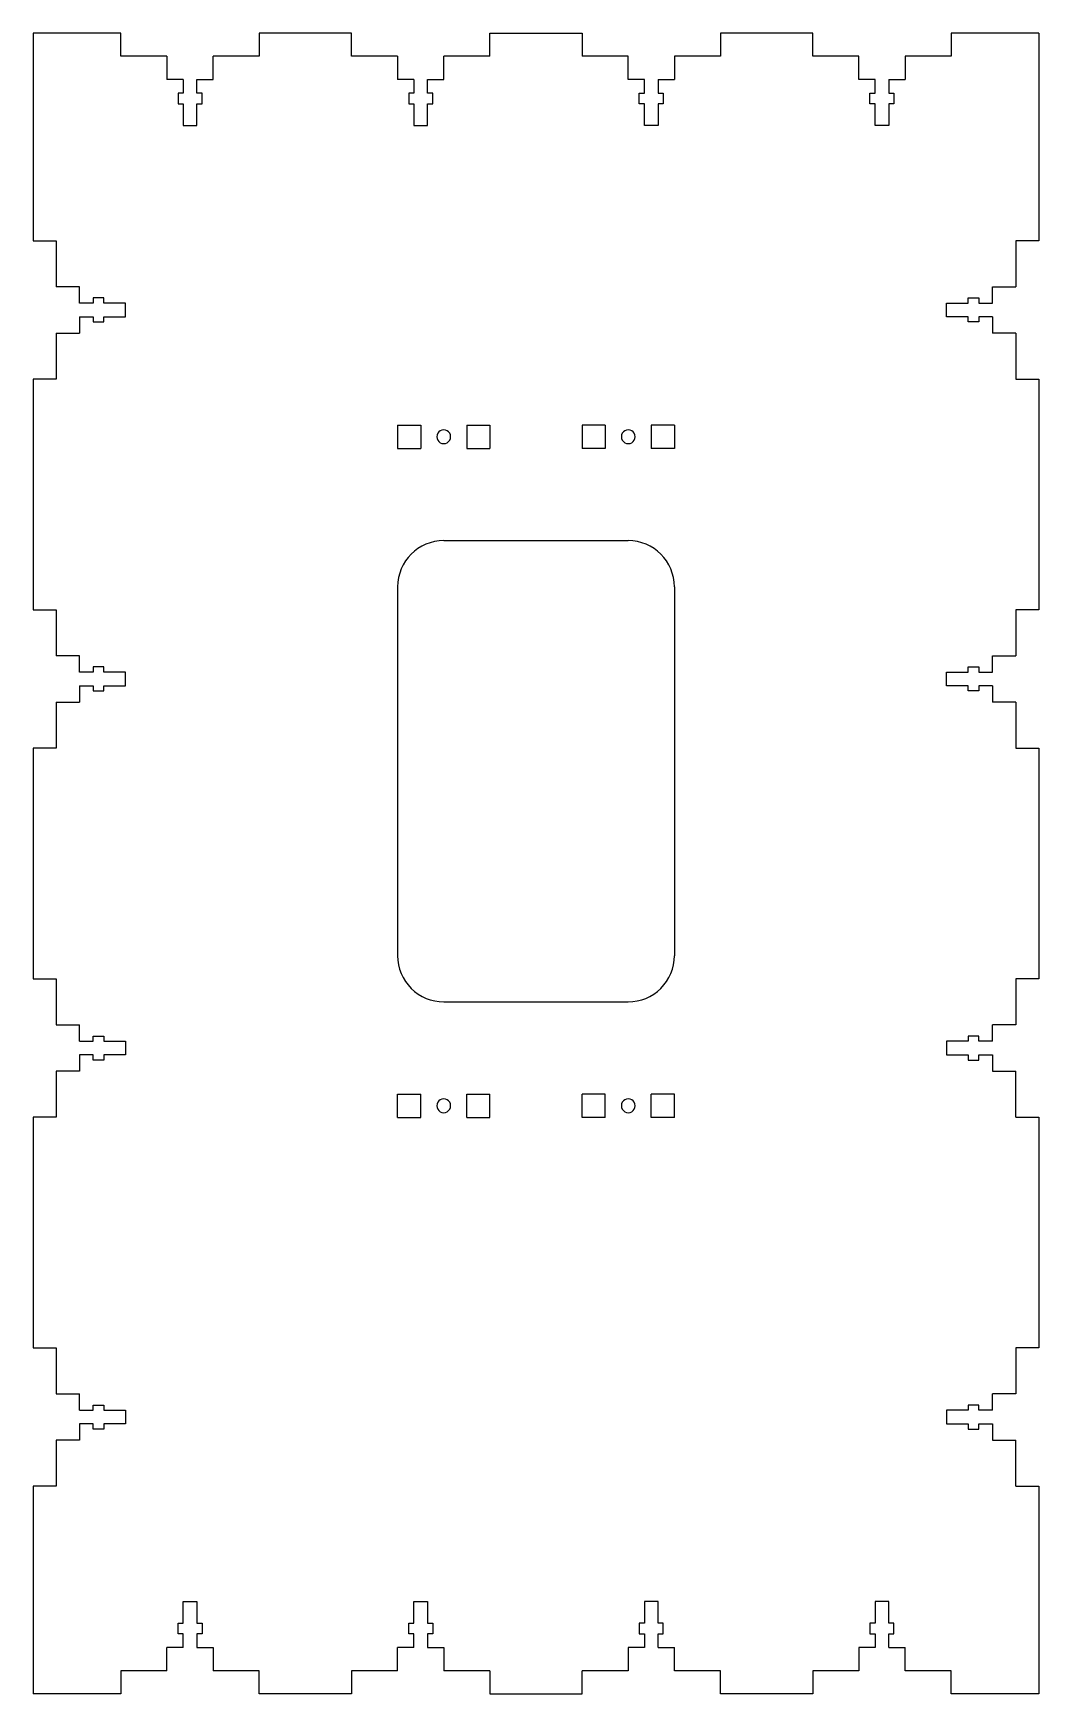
# Model space of a CAD drawing. Extents: x 0 to 218, y 0 to 360.
import ezdxf

# ---------------------------------------------------------------- set-up
doc = ezdxf.new("R2010")
doc.units = 0
doc.layers.get('0').update_dxf_attribs({"linetype": 'CONTINUOUS'})

msp = doc.modelspace()

# ---------------------------------------------------------------- linework, layer by layer
at = {"color": 1}
for points in [[(29.120756, 355.120747), (19.120758, 355.120747), (19.120758, 360.120748), (0.120758, 360.120748), (0.120758, 315.120748), (5.120756, 315.120748), (5.120756, 305.120746)], [(79.120757, 355.120747), (69.120758, 355.120747), (69.120758, 360.120748), (49.120758, 360.120748), (49.120758, 355.120747), (39.120757, 355.120747)], [(99.120757, 360.120748), (119.120758, 360.120748)], [(99.120757, 355.120747), (99.120757, 360.120748)], [(119.120758, 360.120748), (119.120758, 355.120747)], [(185.620758, 350.120746), (185.620758, 347.120747), (186.720758, 347.120747), (186.720758, 344.820745), (185.620758, 344.820745), (185.620758, 340.120745), (182.620759, 340.120745), (182.620759, 344.820745), (181.520756, 344.820745), (181.520756, 347.120747), (182.620759, 347.120747), (182.620759, 350.120746), (179.120758, 350.120746), (179.120758, 355.120747), (169.120756, 355.120747), (169.120756, 360.120748), (149.120757, 360.120748), (149.120757, 355.120747), (139.120758, 355.120747), (139.120758, 350.120746)], [(218.120756, 360.120748), (199.120757, 360.120748), (199.120757, 355.120747), (189.120759, 355.120747), (189.120759, 350.120746)], [(218.120756, 360.120748), (218.120756, 315.120748)], [(29.120756, 355.120747), (29.120756, 350.120746)], [(39.120757, 350.120746), (39.120757, 355.120747)], [(79.120757, 355.120747), (79.120757, 350.120746)], [(99.120757, 355.120747), (89.120757, 355.120747)], [(89.120757, 350.120746), (89.120757, 355.120747)], [(135.620757, 350.120746), (135.620757, 347.120747), (136.720757, 347.120747), (136.720757, 344.820745), (135.620757, 344.820745), (135.620757, 340.120745), (132.620758, 340.120745), (132.620758, 344.820745), (131.520757, 344.820745), (131.520757, 347.120747), (132.620758, 347.120747), (132.620758, 350.120746), (129.120757, 350.120746), (129.120757, 355.120747), (119.120758, 355.120747)], [(32.620757, 350.120746), (29.120756, 350.120746)], [(32.620757, 350.120746), (32.620757, 347.120747)], [(35.620756, 350.120746), (39.120757, 350.120746)], [(35.620756, 347.120747), (35.620756, 350.120746)], [(82.620758, 350.120746), (79.120757, 350.120746)], [(82.620758, 350.120746), (82.620758, 347.120747)], [(85.620757, 350.120746), (89.120757, 350.120746)], [(85.620757, 347.120747), (85.620757, 350.120746)], [(135.620757, 350.120746), (139.120758, 350.120746)], [(185.620758, 350.120746), (189.120759, 350.120746)], [(31.520757, 347.120747), (31.520757, 344.820745)], [(32.620757, 347.120747), (31.520757, 347.120747)], [(36.720759, 347.120747), (35.620756, 347.120747)], [(36.720759, 344.820745), (36.720759, 347.120747)], [(81.520758, 347.120747), (81.520758, 344.820745)], [(82.620758, 347.120747), (81.520758, 347.120747)], [(86.720758, 347.120747), (85.620757, 347.120747)], [(86.720758, 344.820745), (86.720758, 347.120747)], [(31.520757, 344.820745), (32.620757, 344.820745)], [(32.620757, 344.820745), (32.620757, 340.120745)], [(35.620756, 344.820745), (36.720759, 344.820745)], [(35.620756, 340.120745), (35.620756, 344.820745)], [(81.520758, 344.820745), (82.620758, 344.820745)], [(82.620758, 344.820745), (82.620758, 340.120745)], [(85.620757, 344.820745), (86.720758, 344.820745)], [(85.620757, 340.120745), (85.620757, 344.820745)], [(32.620757, 340.120745), (35.620756, 340.120745)], [(82.620758, 340.120745), (85.620757, 340.120745)], [(213.120758, 315.120748), (213.120758, 305.120746)], [(218.120756, 315.120748), (213.120758, 315.120748)], [(10.120757, 305.120746), (5.120756, 305.120746)], [(10.120757, 301.620745), (10.120757, 305.120746)], [(13.120756, 302.720745), (13.120756, 301.620745)], [(15.420758, 302.720745), (13.120756, 302.720745)], [(15.420758, 301.620745), (15.420758, 302.720745)], [(208.120758, 298.620746), (205.120759, 298.620746), (205.120759, 297.520746), (202.820757, 297.520746), (202.820757, 298.620746), (198.120757, 298.620746), (198.120757, 301.620745), (202.820757, 301.620745), (202.820757, 302.720745), (205.120759, 302.720745), (205.120759, 301.620745), (208.120758, 301.620745), (208.120758, 305.120746), (213.120758, 305.120746)], [(13.120756, 301.620745), (10.120757, 301.620745)], [(20.120758, 301.620745), (15.420758, 301.620745)], [(20.120758, 298.620746), (20.120758, 301.620745)], [(10.120757, 298.620746), (13.120756, 298.620746)], [(10.120757, 298.620746), (10.120757, 295.120745)], [(13.120756, 298.620746), (13.120756, 297.520746)], [(13.120756, 297.520746), (15.420758, 297.520746)], [(15.420758, 298.620746), (20.120758, 298.620746)], [(15.420758, 297.520746), (15.420758, 298.620746)], [(208.120758, 298.620746), (208.120758, 295.120745)], [(5.120756, 295.120745), (5.120756, 285.120747), (0.120758, 285.120747), (0.120758, 235.120746), (5.120756, 235.120746), (5.120756, 225.120745)], [(5.120756, 295.120745), (10.120757, 295.120745)], [(213.120758, 295.120745), (208.120758, 295.120745)], [(213.120758, 295.120745), (213.120758, 285.120747)], [(213.120758, 285.120747), (218.120756, 285.120747)], [(218.120756, 285.120747), (218.120756, 235.120746)], [(79.120757, 275.170747), (84.120757, 275.170747), (84.120757, 270.120745)], [(79.120757, 275.170747), (79.120757, 270.120745)], [(94.120758, 275.170747), (94.120758, 270.120745)], [(94.120758, 275.170747), (99.120757, 275.170747), (99.120757, 270.120745)], [(124.120757, 275.170747), (124.120757, 270.120745), (119.120758, 270.120745)], [(119.120758, 275.170747), (119.120758, 270.120745)], [(124.120757, 275.170747), (119.120758, 275.170747)], [(134.120757, 275.170747), (134.120757, 270.120745)], [(139.120758, 275.170747), (134.120757, 275.170747)], [(139.120758, 275.170747), (139.120758, 270.120745), (134.120757, 270.120745)], [(79.120757, 270.120745), (84.120757, 270.120745)], [(94.120758, 270.120745), (99.120757, 270.120745)], [(89.120757, 250.120745), (129.120757, 250.120745)], [(79.120757, 240.120747), (79.120757, 160.120756)], [(139.120758, 240.120747), (139.120758, 160.120756)], [(213.120758, 235.120746), (213.120758, 225.120745)], [(218.120756, 235.120746), (213.120758, 235.120746)], [(10.120757, 225.120745), (5.120756, 225.120745)], [(10.120757, 221.620747), (10.120757, 225.120745)], [(208.120758, 218.620747), (205.120759, 218.620747), (205.120759, 217.520748), (202.820757, 217.520748), (202.820757, 218.620747), (198.120757, 218.620747), (198.120757, 221.620747), (202.820757, 221.620747), (202.820757, 222.720747), (205.120759, 222.720747), (205.120759, 221.620747), (208.120758, 221.620747), (208.120758, 225.120745), (213.120758, 225.120745)], [(13.120756, 221.620747), (10.120757, 221.620747)], [(13.120756, 222.720747), (13.120756, 221.620747)], [(15.420758, 222.720747), (13.120756, 222.720747)], [(15.420758, 221.620747), (15.420758, 222.720747)], [(20.120758, 221.620747), (15.420758, 221.620747)], [(20.120758, 218.620747), (20.120758, 221.620747)], [(10.120757, 218.620747), (13.120756, 218.620747)], [(10.120757, 218.620747), (10.120757, 215.120747)], [(13.120756, 218.620747), (13.120756, 217.520748)], [(13.120756, 217.520748), (15.420758, 217.520748)], [(15.420758, 218.620747), (20.120758, 218.620747)], [(15.420758, 217.520748), (15.420758, 218.620747)], [(208.120758, 218.620747), (208.120758, 215.120747)], [(5.120756, 215.120747), (5.120756, 205.120745), (0.120758, 205.120745), (0.120758, 155.12074), (5.120756, 155.12074), (5.120756, 145.120733), (10.120757, 145.120733)], [(5.120756, 215.120747), (10.120757, 215.120747)], [(213.120758, 215.120747), (208.120758, 215.120747)], [(213.120758, 215.120747), (213.120758, 205.120745)], [(213.120758, 205.120745), (218.120756, 205.120745)], [(218.120756, 205.120745), (218.120756, 155.12074)], [(213.120758, 155.12074), (213.120758, 145.120733)], [(218.120756, 155.12074), (213.120758, 155.12074)], [(89.120757, 150.12075), (129.120757, 150.12075)], [(10.120757, 141.620745), (10.120757, 145.120733)], [(208.120758, 141.620745), (208.120758, 145.120733)], [(213.120758, 145.120733), (208.120758, 145.120733)], [(10.120757, 141.620745), (13.120756, 141.620745), (13.120756, 142.720751), (15.420758, 142.720751), (15.420758, 141.620745), (20.120758, 141.620745), (20.120758, 138.620741), (15.420758, 138.620741), (15.420758, 137.520736), (13.120756, 137.520736), (13.120756, 138.620741), (10.120757, 138.620741), (10.120757, 135.120753), (5.120756, 135.120753), (5.120756, 125.120747), (0.120758, 125.120747), (0.120758, 75.120741), (5.120756, 75.120741), (5.120756, 65.120734), (10.120757, 65.120734)], [(198.120757, 141.620745), (198.120757, 138.620741)], [(202.820757, 141.620745), (198.120757, 141.620745)], [(202.820757, 142.720751), (202.820757, 141.620745)], [(205.120759, 142.720751), (202.820757, 142.720751)], [(205.120759, 141.620745), (205.120759, 142.720751)], [(208.120758, 141.620745), (205.120759, 141.620745)], [(198.120757, 138.620741), (202.820757, 138.620741)], [(202.820757, 138.620741), (202.820757, 137.520736)], [(202.820757, 137.520736), (205.120759, 137.520736)], [(205.120759, 138.620741), (208.120758, 138.620741)], [(205.120759, 137.520736), (205.120759, 138.620741)], [(208.120758, 138.620741), (208.120758, 135.120753)], [(208.120758, 135.120753), (213.120758, 135.120753)], [(213.120758, 125.120747), (213.120758, 135.120753)], [(79.120757, 125.07074), (79.120757, 130.120737), (84.120757, 130.120737)], [(84.120757, 125.07074), (84.120757, 130.120737)], [(94.120758, 125.07074), (94.120758, 130.120737), (99.120757, 130.120737)], [(99.120757, 125.07074), (99.120757, 130.120737)], [(124.120757, 125.07074), (119.120758, 125.07074), (119.120758, 130.120737)], [(124.120757, 130.120737), (119.120758, 130.120737)], [(124.120757, 125.07074), (124.120757, 130.120737)], [(139.120758, 125.07074), (134.120757, 125.07074), (134.120757, 130.120737)], [(139.120758, 130.120737), (134.120757, 130.120737)], [(139.120758, 125.07074), (139.120758, 130.120737)], [(79.120757, 125.07074), (84.120757, 125.07074)], [(94.120758, 125.07074), (99.120757, 125.07074)], [(213.120758, 125.120747), (218.120756, 125.120747)], [(218.120756, 125.120747), (218.120756, 75.120741)], [(213.120758, 75.120741), (213.120758, 65.120734)], [(218.120756, 75.120741), (213.120758, 75.120741)], [(10.120757, 61.620747), (10.120757, 65.120734)], [(208.120758, 61.620747), (208.120758, 65.120734)], [(213.120758, 65.120734), (208.120758, 65.120734)], [(10.120757, 61.620747), (13.120756, 61.620747), (13.120756, 62.720752), (15.420758, 62.720752), (15.420758, 61.620747), (20.120758, 61.620747), (20.120758, 58.620742), (15.420758, 58.620742), (15.420758, 57.520737), (13.120756, 57.520737), (13.120756, 58.620742), (10.120757, 58.620742), (10.120757, 55.120754), (5.120756, 55.120754), (5.120756, 45.120748), (0.120758, 45.120748), (0.120758, 0.120758)], [(198.120757, 61.620747), (198.120757, 58.620742)], [(202.820757, 61.620747), (198.120757, 61.620747)], [(202.820757, 62.720752), (202.820757, 61.620747)], [(205.120759, 62.720752), (202.820757, 62.720752)], [(205.120759, 61.620747), (205.120759, 62.720752)], [(208.120758, 61.620747), (205.120759, 61.620747)], [(198.120757, 58.620742), (202.820757, 58.620742)], [(202.820757, 58.620742), (202.820757, 57.520737)], [(205.120759, 58.620742), (208.120758, 58.620742)], [(205.120759, 57.520737), (205.120759, 58.620742)], [(208.120758, 58.620742), (208.120758, 55.120754)], [(202.820757, 57.520737), (205.120759, 57.520737)], [(208.120758, 55.120754), (213.120758, 55.120754)], [(213.120758, 45.120748), (213.120758, 55.120754)], [(213.120758, 45.120748), (218.120756, 45.120748)], [(218.120756, 45.120748), (218.120756, 0.120758)], [(32.620757, 10.120738), (32.620757, 13.120743), (31.520757, 13.120743), (31.520757, 15.42074), (32.620757, 15.42074), (32.620757, 20.120745), (35.620756, 20.120745), (35.620756, 15.42074), (36.720759, 15.42074), (36.720759, 13.120743), (35.620756, 13.120743), (35.620756, 10.120738), (39.120757, 10.120738), (39.120757, 5.120748)], [(82.620758, 10.120738), (82.620758, 13.120743), (81.520758, 13.120743), (81.520758, 15.42074), (82.620758, 15.42074), (82.620758, 20.120745), (85.620757, 20.120745), (85.620757, 15.42074), (86.720758, 15.42074), (86.720758, 13.120743), (85.620757, 13.120743), (85.620757, 10.120738), (89.120757, 10.120738), (89.120757, 5.120748)], [(132.620758, 20.120745), (132.620758, 15.42074)], [(135.620757, 20.120745), (132.620758, 20.120745)], [(135.620757, 15.42074), (135.620757, 20.120745)], [(182.620759, 20.120745), (182.620759, 15.42074)], [(185.620758, 20.120745), (182.620759, 20.120745)], [(185.620758, 15.42074), (185.620758, 20.120745)], [(131.520757, 15.42074), (131.520757, 13.120743)], [(132.620758, 15.42074), (131.520757, 15.42074)], [(136.720757, 15.42074), (135.620757, 15.42074)], [(136.720757, 13.120743), (136.720757, 15.42074)], [(181.520756, 15.42074), (181.520756, 13.120743)], [(182.620759, 15.42074), (181.520756, 15.42074)], [(186.720758, 15.42074), (185.620758, 15.42074)], [(186.720758, 13.120743), (186.720758, 15.42074)], [(131.520757, 13.120743), (132.620758, 13.120743)], [(132.620758, 13.120743), (132.620758, 10.120738)], [(135.620757, 13.120743), (136.720757, 13.120743)], [(135.620757, 10.120738), (135.620757, 13.120743)], [(181.520756, 13.120743), (182.620759, 13.120743)], [(182.620759, 13.120743), (182.620759, 10.120738)], [(185.620758, 13.120743), (186.720758, 13.120743)], [(185.620758, 10.120738), (185.620758, 13.120743)], [(29.120756, 5.120748), (29.120756, 10.120738)], [(32.620757, 10.120738), (29.120756, 10.120738)], [(79.120757, 5.120748), (79.120757, 10.120738)], [(82.620758, 10.120738), (79.120757, 10.120738)], [(129.120757, 10.120738), (129.120757, 5.120748)], [(132.620758, 10.120738), (129.120757, 10.120738)], [(135.620757, 10.120738), (139.120758, 10.120738)], [(139.120758, 5.120748), (139.120758, 10.120738)], [(179.120758, 10.120738), (179.120758, 5.120748)], [(182.620759, 10.120738), (179.120758, 10.120738)], [(185.620758, 10.120738), (189.120759, 10.120738)], [(189.120759, 5.120748), (189.120759, 10.120738)], [(19.120758, 5.120748), (19.120758, 0.120758)], [(29.120756, 5.120748), (19.120758, 5.120748)], [(49.120758, 5.120748), (39.120757, 5.120748)], [(49.120758, 0.120758), (49.120758, 5.120748)], [(69.120758, 5.120748), (69.120758, 0.120758)], [(79.120757, 5.120748), (69.120758, 5.120748)], [(99.120757, 5.120748), (89.120757, 5.120748)], [(99.120757, 5.120748), (99.120757, 0.120758), (119.120758, 0.120758), (119.120758, 5.120748)], [(129.120757, 5.120748), (119.120758, 5.120748)], [(149.120757, 5.120748), (139.120758, 5.120748)], [(149.120757, 0.120758), (149.120757, 5.120748)], [(169.120756, 5.120748), (169.120756, 0.120758)], [(179.120758, 5.120748), (169.120756, 5.120748)], [(199.120757, 5.120748), (189.120759, 5.120748)], [(199.120757, 0.120758), (199.120757, 5.120748)], [(19.120758, 0.120758), (0.120758, 0.120758)], [(69.120758, 0.120758), (49.120758, 0.120758)], [(169.120756, 0.120758), (149.120757, 0.120758)], [(218.120756, 0.120758), (199.120757, 0.120758)]]:
    msp.add_lwpolyline(points, dxfattribs=at)
for points in [[(90.620757, 272.645746)], [(130.620758, 272.645746)], [(90.620757, 127.595738)], [(130.620758, 127.595738)]]:
    msp.add_lwpolyline(points, close=True, dxfattribs=at)
for points in [[(88.370757, 273.944784), (87.906656, 273.676835), (87.620757, 273.181644), (87.620757, 272.645746)], [(89.870757, 273.944784), (89.406656, 274.212733), (88.834859, 274.212733), (88.370757, 273.944784)], [(90.620757, 272.645746), (90.620757, 273.181644), (90.334859, 273.676835), (89.870757, 273.944784)], [(128.370758, 273.944784), (127.906656, 273.676835), (127.620757, 273.181644), (127.620757, 272.645746)], [(129.870758, 273.944784), (129.406656, 274.212733), (128.834859, 274.212733), (128.370758, 273.944784)], [(130.620758, 272.645746), (130.620758, 273.181644), (130.334859, 273.676835), (129.870758, 273.944784)], [(87.620757, 272.645746), (87.620757, 272.109847), (87.906656, 271.614657), (88.370757, 271.346708)], [(88.370757, 271.346708), (88.834859, 271.078758), (89.406656, 271.078758), (89.870757, 271.346708)], [(89.870757, 271.346708), (90.334859, 271.614657), (90.620757, 272.109847), (90.620757, 272.645746)], [(127.620757, 272.645746), (127.620757, 272.109847), (127.906656, 271.614657), (128.370758, 271.346708)], [(128.370758, 271.346708), (128.834859, 271.078758), (129.406656, 271.078758), (129.870758, 271.346708)], [(129.870758, 271.346708), (130.334859, 271.614657), (130.620758, 272.109847), (130.620758, 272.645746)], [(89.120757, 250.120745), (83.59791, 250.120746), (79.120757, 245.643594), (79.120757, 240.120747)], [(139.120758, 240.120747), (139.120757, 245.643594), (134.643605, 250.120746), (129.120757, 250.120745)], [(79.120757, 160.120756), (79.120755, 157.46859), (80.174323, 154.925049), (82.049687, 153.049684)], [(136.191828, 153.049684), (138.067192, 154.925049), (139.12076, 157.46859), (139.120758, 160.120756)], [(82.049687, 153.049684), (83.925051, 151.174319), (86.468591, 150.120749), (89.120757, 150.12075)], [(129.120757, 150.12075), (131.772924, 150.120749), (134.316464, 151.174319), (136.191828, 153.049684)], [(88.370757, 128.894777), (87.906656, 128.626827), (87.620757, 128.131637), (87.620757, 127.595738)], [(87.620757, 127.595738), (87.620757, 127.05984), (87.906656, 126.56465), (88.370757, 126.2967)], [(89.870757, 128.894777), (89.406656, 129.162726), (88.834859, 129.162726), (88.370757, 128.894777)], [(88.370757, 126.2967), (88.834859, 126.028751), (89.406656, 126.028751), (89.870757, 126.2967)], [(90.620757, 127.595738), (90.620757, 128.131637), (90.334859, 128.626827), (89.870757, 128.894777)], [(89.870757, 126.2967), (90.334859, 126.56465), (90.620757, 127.05984), (90.620757, 127.595738)], [(128.370758, 128.894777), (127.906656, 128.626827), (127.620757, 128.131637), (127.620757, 127.595738)], [(127.620757, 127.595738), (127.620757, 127.05984), (127.906656, 126.56465), (128.370758, 126.2967)], [(129.870758, 128.894777), (129.406656, 129.162726), (128.834859, 129.162726), (128.370758, 128.894777)], [(128.370758, 126.2967), (128.834859, 126.028751), (129.406656, 126.028751), (129.870758, 126.2967)], [(130.620758, 127.595738), (130.620758, 128.131637), (130.334859, 128.626827), (129.870758, 128.894777)], [(129.870758, 126.2967), (130.334859, 126.56465), (130.620758, 127.05984), (130.620758, 127.595738)]]:
    msp.add_open_spline(points, degree=3, dxfattribs=at)

doc.saveas('drawing.dxf')
